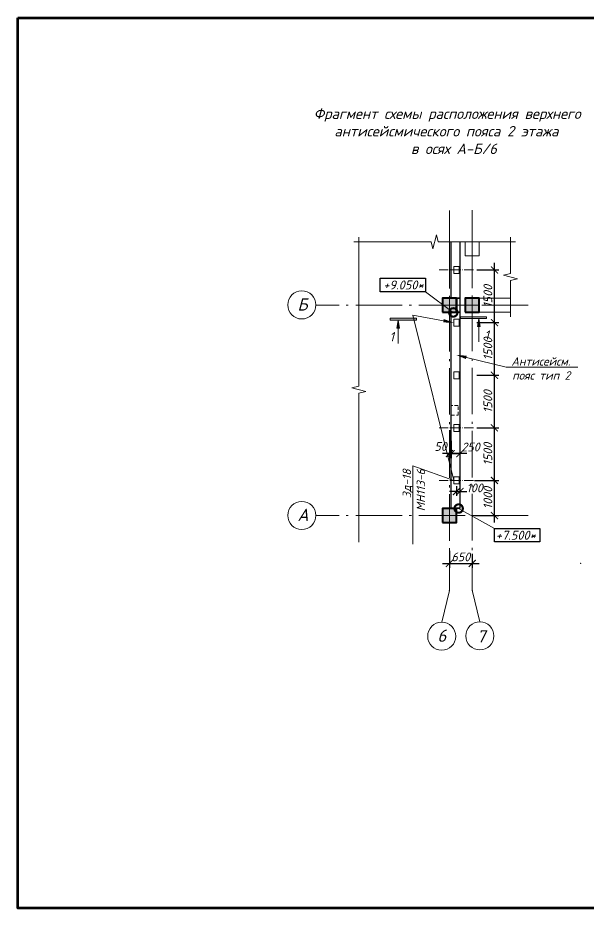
# Model space of a CAD drawing. Header units: millimetres. Extents: x -36573 to 311597, y -155058 to 0.
# Drawn here: x 206065 to 222329, y -155058 to -129681 of the extents above; entities that cross this region are included whole.
import ezdxf
from ezdxf import colors
from ezdxf.entities.mleader import LeaderData, LeaderLine
from ezdxf.enums import TextEntityAlignment as Align
from ezdxf.math import Vec2, Vec3

# ---------------------------------------------------------------- set-up
doc = ezdxf.new("R2010")
doc.units = ezdxf.units.MM
doc.header["$MEASUREMENT"] = 0
for name, pattern in [('DASHED2', [0.375, 0.25, -0.125]), ('Double Dashed', [1797.222233, 1325, -211.666656, 63.333344, -197.222233]), ('штриховаяX2', [38.1, 25.4, -12.7])]:
    doc.linetypes.add(name, pattern=pattern)
doc.layers.get('0').update_dxf_attribs({"lineweight": 5})
for name, color, linetype, lineweight in [('#Бетон', 10, 'Continuous', 15), ('#Выноски', 7, 'Continuous', 15), ('#размеры', 7, 'Continuous', 5), ('0_Ном._пера__99', 7, 'Continuous', 40), ('колонны_Ном._пера__94', 252, 'Continuous', 13), ('колонны_Ном._пера__99', 7, 'Continuous', 40), ('оси_Ном._пера__96', 7, 'Continuous', 5), ('оси_Ном._пера__97', 7, 'Continuous', 20), ('текст_Ном._пера__1', 7, 'Continuous', 0), ('чертеж_Ном._пера__96', 7, 'Continuous', 13), ('Штриховка', 7, 'Continuous', 9)]:
    doc.layers.add(name, color=color, linetype=linetype, lineweight=lineweight)
for name, color, linetype in [('#стены наруж', 7, 'Continuous'), ('колонны', 7, 'Continuous'), ('текст', 7, 'Continuous')]:
    doc.layers.add(name, color=color, linetype=linetype)
doc.styles.add('STEP PR', font='isocpeui.ttf')
doc.dimstyles.new('SPDS', dxfattribs={"dimscale": 10, "dimtxt": 2.5, "dimasz": 2, "dimexe": 1.25, "dimexo": 0.625, "dimtad": 1, "dimdec": 0, "dimrnd": 0.001, "dimtxsty": 'STEP PR', "dimblk": 'ARCHTICK', "dimcen": 2.5, "dimdle": 2, "dimclrd": 256, "dimclre": 256, "dimclrt": 7, "dimadec": 0, "dimazin": 2, "dimtfac": 0.75, "dimtdec": 0, "dimtmove": 1, "dimatfit": 3, "dimfxl": 1, "dimtolj": 1, "dimarcsym": 1})

# ---------------------------------------------------------------- blocks, each defined once
blk = doc.blocks.new('_DotSmall')
at = {"color": 0, "linetype": 'ByBlock', "const_width": 0.5}
blk.add_lwpolyline([(-0.0625, 0, 1), (0.0625, 0, 1)], format="xyb", close=True, dxfattribs=at)
blk = doc.blocks.new('_ArchTick')
at = {"color": 0, "linetype": 'ByBlock', "const_width": 0.15}
blk.add_lwpolyline([(-0.5, -0.5), (0.5, 0.5)], dxfattribs=at)
blk = doc.blocks.new('*D3648')
at = {"layer": '#размеры', "lineweight": -2, "transparency": 16777216}
for p, q in [((219084, -142868), (219780, -142868)), ((219655, -144068), (219655, -142668)), ((219084, -143868), (219780, -143868))]:
    blk.add_line(p, q, dxfattribs=at)
at = {"layer": 'Defpoints', "color": 0, "transparency": 16777216}
for p in [(219021, -142868), (219655, -142868), (219021, -143868)]:
    blk.add_point(p, dxfattribs=at)
at = {"layer": '#размеры', "lineweight": -2, "transparency": 16777216, "xscale": 200, "yscale": 200, "zscale": 200}
for p, rotation in [((219655, -142868), 90), ((219655, -143868), 270)]:
    blk.add_blockref('_ArchTick', p, dxfattribs=dict(at, rotation=rotation))
at = {"layer": '#размеры', "color": 7, "transparency": 16777216, "insert": (219468, -143368), "char_height": 250, "attachment_point": 5, "rotation": 90, "style": 'STEP PR'}
blk.add_mtext('\\A1;1000', dxfattribs=at)
blk = doc.blocks.new('*D3649')
at = {"layer": '#размеры', "lineweight": -2, "transparency": 16777216}
for p, q in [((219655, -143068), (219655, -141168)), ((219157, -141368), (219780, -141368)), ((219084, -142868), (219780, -142868))]:
    blk.add_line(p, q, dxfattribs=at)
at = {"layer": 'Defpoints', "color": 0, "transparency": 16777216}
for p in [(219095, -141368), (219655, -141368), (219021, -142868)]:
    blk.add_point(p, dxfattribs=at)
at = {"layer": '#размеры', "lineweight": -2, "transparency": 16777216, "xscale": 200, "yscale": 200, "zscale": 200}
for p, rotation in [((219655, -141368), 90), ((219655, -142868), 270)]:
    blk.add_blockref('_ArchTick', p, dxfattribs=dict(at, rotation=rotation))
at = {"layer": '#размеры', "color": 7, "transparency": 16777216, "insert": (219468, -142118), "char_height": 250, "attachment_point": 5, "rotation": 90, "style": 'STEP PR'}
blk.add_mtext('\\A1;1500', dxfattribs=at)
blk = doc.blocks.new('*D3650')
at = {"layer": '#размеры', "lineweight": -2, "transparency": 16777216}
for p, q in [((219655, -141568), (219655, -139668)), ((219157, -139868), (219780, -139868)), ((219157, -141368), (219780, -141368))]:
    blk.add_line(p, q, dxfattribs=at)
at = {"layer": 'Defpoints', "color": 0, "transparency": 16777216}
for p in [(219095, -139868), (219655, -139868), (219095, -141368)]:
    blk.add_point(p, dxfattribs=at)
at = {"layer": '#размеры', "lineweight": -2, "transparency": 16777216, "xscale": 200, "yscale": 200, "zscale": 200}
for p, rotation in [((219655, -139868), 90), ((219655, -141368), 270)]:
    blk.add_blockref('_ArchTick', p, dxfattribs=dict(at, rotation=rotation))
at = {"layer": '#размеры', "color": 7, "transparency": 16777216, "insert": (219468, -140618), "char_height": 250, "attachment_point": 5, "rotation": 90, "style": 'STEP PR'}
blk.add_mtext('\\A1;1500', dxfattribs=at)
blk = doc.blocks.new('*D3623')
at = {"layer": '#размеры', "lineweight": -2, "transparency": 16777216}
for p, q in [((219655, -140068), (219655, -138168)), ((219157, -138368), (219780, -138368)), ((219157, -139868), (219780, -139868))]:
    blk.add_line(p, q, dxfattribs=at)
at = {"layer": 'Defpoints', "color": 0, "transparency": 16777216}
for p in [(219095, -138368), (219655, -138368), (219095, -139868)]:
    blk.add_point(p, dxfattribs=at)
at = {"layer": '#размеры', "lineweight": -2, "transparency": 16777216, "xscale": 200, "yscale": 200, "zscale": 200}
for p, rotation in [((219655, -138368), 90), ((219655, -139868), 270)]:
    blk.add_blockref('_ArchTick', p, dxfattribs=dict(at, rotation=rotation))
at = {"layer": '#размеры', "color": 7, "transparency": 16777216, "insert": (219468, -139118), "char_height": 250, "attachment_point": 5, "rotation": 90, "style": 'STEP PR'}
blk.add_mtext('\\A1;1500', dxfattribs=at)
blk = doc.blocks.new('*D3624')
at = {"layer": '#размеры', "lineweight": -2, "transparency": 16777216}
for p, q in [((219655, -138568), (219655, -136668)), ((219157, -136868), (219780, -136868)), ((219157, -138368), (219780, -138368))]:
    blk.add_line(p, q, dxfattribs=at)
at = {"layer": 'Defpoints', "color": 0, "transparency": 16777216}
for p in [(219095, -136868), (219655, -136868), (219095, -138368)]:
    blk.add_point(p, dxfattribs=at)
at = {"layer": '#размеры', "lineweight": -2, "transparency": 16777216, "xscale": 200, "yscale": 200, "zscale": 200}
for p, rotation in [((219655, -136868), 90), ((219655, -138368), 270)]:
    blk.add_blockref('_ArchTick', p, dxfattribs=dict(at, rotation=rotation))
at = {"layer": '#размеры', "color": 7, "transparency": 16777216, "insert": (219468, -137618), "char_height": 250, "attachment_point": 5, "rotation": 90, "style": 'STEP PR'}
blk.add_mtext('\\A1;1500', dxfattribs=at)
blk = doc.blocks.new('Колонна_15_1', base_point=(22379, 71856))
at = {"layer": 'колонны_Ном._пера__94', "linetype": 'Continuous', "true_color": 0x919191}
blk.add_hatch(color=252, dxfattribs=at).paths.add_polyline_path([(22179, 71647), (22579, 71647), (22579, 72047), (22179, 72047)])
at = {"layer": 'колонны_Ном._пера__94', "linetype": 'Continuous', "true_color": 0x7d7d7d}
blk.add_hatch(color=8, dxfattribs=at).paths.add_polyline_path([(22179, 71647), (22579, 71647), (22579, 72047), (22179, 72047)])
at = {"layer": 'колонны_Ном._пера__99', "linetype": 'Continuous', "flags": 128}
blk.add_lwpolyline([(22179, 71647), (22579, 71647), (22579, 72047), (22179, 72047)], close=True, dxfattribs=at)
at = {"layer": 'колонны_Ном._пера__99', "color": 8, "linetype": 'Continuous', "true_color": 0x737373, "flags": 128}
blk.add_lwpolyline([(22179, 71647), (22579, 71647), (22579, 72047), (22179, 72047)], close=True, dxfattribs=at)
at = {"layer": 'оси_Ном._пера__96', "color": 253, "lineweight": 5, "true_color": 0x9c9c9c}
for points in [[(22179, 71847), (22579, 71847)], [(22179, 71847), (22579, 71847)], [(22379, 72047), (22379, 71647)], [(22379, 72047), (22379, 71647)]]:
    blk.add_lwpolyline(points, dxfattribs=at)
blk = doc.blocks.new('*D3625')
at = {"layer": '#размеры', "lineweight": -2, "transparency": 16777216}
for p, q in [((218371, -144877), (218371, -145358)), ((219021, -144956), (219021, -145358)), ((218171, -145233), (219221, -145233))]:
    blk.add_line(p, q, dxfattribs=at)
at = {"layer": 'Defpoints', "color": 0, "transparency": 16777216}
for p in [(218371, -144815), (219021, -144893), (219021, -145233)]:
    blk.add_point(p, dxfattribs=at)
at = {"layer": '#размеры', "lineweight": -2, "transparency": 16777216, "xscale": 200, "yscale": 200, "zscale": 200, "rotation": 180}
blk.add_blockref('_ArchTick', (218371, -145233), dxfattribs=at)
at = {"layer": '#размеры', "lineweight": -2, "transparency": 16777216, "xscale": 200, "yscale": 200, "zscale": 200}
blk.add_blockref('_ArchTick', (219021, -145233), dxfattribs=at)
at = {"layer": '#размеры', "color": 7, "transparency": 16777216, "insert": (218696, -145046), "char_height": 250, "attachment_point": 5, "style": 'STEP PR'}
blk.add_mtext('\\A1;650', dxfattribs=at)
blk = doc.blocks.new('*D3626')
at = {"layer": '#размеры', "lineweight": -2, "transparency": 16777216}
for p, q in [((218421, -141737), (218421, -142227)), ((218671, -141737), (218671, -142227)), ((218871, -142102), (218221, -142102))]:
    blk.add_line(p, q, dxfattribs=at)
at = {"layer": 'Defpoints', "color": 0, "transparency": 16777216}
for p in [(218421, -141674), (218671, -141674), (218421, -142102)]:
    blk.add_point(p, dxfattribs=at)
at = {"layer": '#размеры', "lineweight": -2, "transparency": 16777216, "xscale": 200, "yscale": 200, "zscale": 200, "rotation": 180}
blk.add_blockref('_ArchTick', (218421, -142102), dxfattribs=at)
at = {"layer": '#размеры', "lineweight": -2, "transparency": 16777216, "xscale": 200, "yscale": 200, "zscale": 200}
blk.add_blockref('_ArchTick', (218671, -142102), dxfattribs=at)
at = {"layer": '#размеры', "color": 7, "transparency": 16777216, "insert": (218974, -141914), "char_height": 250, "attachment_point": 5, "style": 'STEP PR'}
blk.add_mtext('\\A1;250', dxfattribs=at)
blk = doc.blocks.new('*U1129')
at = {"color": 0, "linetype": 'ByBlock', "lineweight": -2}
for p, q in [((26.56, 0), (26.87, 1.25)), ((26.87, 1.25), (27.5, -1.25)), ((26.56, 0), (0, 0)), ((27.5, -1.25), (27.81, 0)), ((54.37, 0), (27.81, 0))]:
    blk.add_line(p, q, dxfattribs=at)
blk = doc.blocks.new('*U1131')
at = {"color": 0, "linetype": 'ByBlock', "lineweight": -2}
for p, q in [((6.5, 0), (6.81, 1.25)), ((6.81, 1.25), (7.43, -1.25)), ((6.5, 0), (0, 0)), ((7.43, -1.25), (7.75, 0)), ((14.24, 0), (7.75, 0))]:
    blk.add_line(p, q, dxfattribs=at)
blk = doc.blocks.new('*U1128')
at = {"color": 0, "linetype": 'ByBlock', "lineweight": -2}
for p, q in [((13.76, 0), (14.07, 1.25)), ((14.07, 1.25), (14.7, -1.25)), ((13.76, 0), (0, 0)), ((14.7, -1.25), (15.01, 0)), ((28.77, 0), (15.01, 0))]:
    blk.add_line(p, q, dxfattribs=at)
blk = doc.blocks.new('*D3651')
at = {"layer": '#размеры', "lineweight": -2, "transparency": 16777216}
for p, q in [((218371, -141430), (218371, -142227)), ((218421, -141737), (218421, -142227)), ((218371, -142102), (218171, -142102)), ((218421, -142102), (218371, -142102)), ((218421, -142102), (218621, -142102))]:
    blk.add_line(p, q, dxfattribs=at)
at = {"layer": 'Defpoints', "color": 0, "transparency": 16777216}
for p in [(218371, -141368), (218421, -141674), (218371, -142102)]:
    blk.add_point(p, dxfattribs=at)
at = {"layer": '#размеры', "lineweight": -2, "transparency": 16777216, "xscale": 200, "yscale": 200, "zscale": 200}
blk.add_blockref('_ArchTick', (218371, -142102), dxfattribs=at)
at = {"layer": '#размеры', "lineweight": -2, "transparency": 16777216, "xscale": 200, "yscale": 200, "zscale": 200, "rotation": 180}
blk.add_blockref('_ArchTick', (218421, -142102), dxfattribs=at)
at = {"layer": '#размеры', "color": 7, "transparency": 16777216, "insert": (218120, -141899), "char_height": 250, "attachment_point": 5, "style": 'STEP PR'}
blk.add_mtext('\\A1;50', dxfattribs=at)
blk = doc.blocks.new('*D3652')
at = {"layer": '#размеры', "lineweight": -2, "transparency": 16777216}
for p, q in [((218571, -143030), (218571, -143308)), ((218671, -143030), (218671, -143308)), ((218571, -143183), (218371, -143183)), ((218571, -143183), (218671, -143183)), ((218671, -143183), (218871, -143183))]:
    blk.add_line(p, q, dxfattribs=at)
at = {"layer": 'Defpoints', "color": 0, "transparency": 16777216}
for p in [(218571, -142968), (218671, -142968), (218671, -143183)]:
    blk.add_point(p, dxfattribs=at)
at = {"layer": '#размеры', "lineweight": -2, "transparency": 16777216, "xscale": 200, "yscale": 200, "zscale": 200}
blk.add_blockref('_ArchTick', (218571, -143183), dxfattribs=at)
at = {"layer": '#размеры', "lineweight": -2, "transparency": 16777216, "xscale": 200, "yscale": 200, "zscale": 200, "rotation": 180}
blk.add_blockref('_ArchTick', (218671, -143183), dxfattribs=at)
at = {"layer": '#размеры', "color": 7, "transparency": 16777216, "insert": (219090, -143079), "char_height": 250, "attachment_point": 5, "style": 'STEP PR'}
blk.add_mtext('\\A1;100', dxfattribs=at)
blk = doc.blocks.new('*U393')
at = {"ltscale": 100}
h = blk.add_hatch(color=256, dxfattribs=at)
h.dxf.hatch_style = 1
h.paths.add_polyline_path([(665, 770), (665, 700), (1665, 700), (1665, 770)])
h = blk.add_hatch(color=256, dxfattribs=at)
h.dxf.hatch_style = 1
h.paths.add_polyline_path([(1415, 400), (1365, 400), (1315, 400), (1365, 700)])
at = {"linetype": 'Continuous', "ltscale": 100}
for p, q in [((665, 770), (1665, 770)), ((1665, 700), (665, 700)), ((1365, 700), (1315, 400)), ((1365, 700), (1415, 400)), ((1665, 770), (1665, 700)), ((1315, 400), (1365, 400)), ((1415, 400), (1365, 400))]:
    blk.add_line(p, q, dxfattribs=at)
blk.add_lwpolyline([(665, 770), (665, 700)], dxfattribs=at)
at = {"linetype": 'Continuous', "ltscale": 100, "extrusion": (1, 1e-16, 0), "elevation": 1365}
blk.add_lwpolyline([(-190, 0), (400, 0)], dxfattribs=at)
at = {"ltscale": 100, "style": 'STEP PR'}
blk.add_attdef('Nh', text='', height=350, dxfattribs=at).set_placement((1799, -102), align=Align.RIGHT)
blk = doc.blocks.new('*U3586')
at = {"ltscale": 100}
h = blk.add_hatch(color=256, dxfattribs=at)
h.dxf.hatch_style = 1
h.paths.add_polyline_path([(-335, 770), (-335, 700), (665, 700), (665, 770)])
h = blk.add_hatch(color=256, dxfattribs=at)
h.dxf.hatch_style = 1
h.paths.add_polyline_path([(-85, 400), (-35, 400), (15, 400), (-35, 700)])
at = {"linetype": 'Continuous', "ltscale": 100}
for p, q in [((-335, 770), (-335, 700)), ((665, 770), (-335, 770)), ((-335, 700), (665, 700)), ((-35, 700), (-85, 400)), ((-35, 700), (15, 400)), ((-85, 400), (-35, 400)), ((15, 400), (-35, 400))]:
    blk.add_line(p, q, dxfattribs=at)
blk.add_lwpolyline([(665, 770), (665, 700)], dxfattribs=at)
at = {"linetype": 'Continuous', "ltscale": 100, "extrusion": (-1, 1e-16, 0), "elevation": 35}
blk.add_lwpolyline([(190, 0), (-400, 0)], dxfattribs=at)
at = {"ltscale": 100, "style": 'STEP PR'}
blk.add_attdef('Nh', text='', height=350, dxfattribs=at).set_placement((-192, -102), align=Align.RIGHT)

msp = doc.modelspace()

# ---------------------------------------------------------------- linework, layer by layer
at = {"layer": '#Бетон'}
for points in [[(218495.78295, -136767.66109), (218495.78295, -136967.66109), (218645.78295, -136967.66109), (218645.78295, -136767.66109)], [(218496.07526, -138267.66095), (218496.07526, -138467.66095), (218646.07526, -138467.66095), (218646.07526, -138267.66095)], [(218496.07526, -139767.66095), (218496.07526, -139967.66095), (218646.07526, -139967.66095), (218646.07526, -139767.66095)], [(218496.07526, -141267.66095), (218496.07526, -141467.66095), (218646.07526, -141467.66095), (218646.07526, -141267.66095)], [(218496.07526, -142767.66095), (218496.07526, -142967.66095), (218646.07526, -142967.66095), (218646.07526, -142767.66095)]]:
    msp.add_lwpolyline(points, close=True, dxfattribs=at)
at = {"layer": '#Бетон', "linetype": 'DASHED2', "ltscale": 400}
msp.add_lwpolyline([(218621.07526, -141007.66103), (218621.07526, -140727.66103), (218421.07526, -140727.66103), (218421.07526, -141007.66103)], close=True, dxfattribs=at)
at = {"layer": '#стены наруж', "lineweight": 30}
for points in [[(218670.76634, -136069.08693), (218670.78252, -137667.66086), (218420.78252, -137667.66109), (218420.78264, -136069.08693)], [(218671.07526, -138067.66095), (218671.07526, -143667.66095), (218271.07526, -143667.66095)], [(218421.07526, -143667.66095), (218421.07526, -138067.66095), (218671.07526, -138067.66095)], [(218570.78295, -143647.66095), (218671.07526, -143647.66095)]]:
    msp.add_lwpolyline(points, dxfattribs=at)
msp.add_lwpolyline([(218591.0787, -137667.66095), (218671.07526, -137667.66095), (218671.07526, -138067.66095), (218591.0787, -138067.66095)], close=True, dxfattribs=at)
at = {"layer": 'Defpoints', "color": 8, "linetype": 'штриховаяX2', "lineweight": 5, "ltscale": 5, "true_color": 0x737373, "const_width": 0.5}
msp.add_lwpolyline([(215790.22704, -143667.66095), (218170.78295, -143667.66095), (218170.78295, -144067.66095), (215790.22704, -144067.66095)], dxfattribs=at)
at = {"layer": 'оси_Ном._пера__96', "linetype": 'Double Dashed'}
for p, q in [((218371.07526, -136071.96466), (218371.07526, -135171.96666)), ((219021.07526, -136062.23375), (219021.07526, -135162.23575)), ((218371.07526, -136071.96466), (218371.07526, -146006.55408)), ((219021.07526, -136062.23375), (219021.07526, -145996.82317)), ((220620.24625, -137867.66095), (214563.49249, -137867.66095)), ((220620.24625, -143867.66095), (214563.49249, -143867.66095)), ((218371.07526, -146006.55408), (218152.40224, -146906.55208)), ((219021.07526, -145996.82317), (219239.74829, -146896.82117))]:
    msp.add_line(p, q, dxfattribs=at)
at = {"layer": 'оси_Ном._пера__96', "linetype": 'Double Dashed', "ltscale": 0.2}
for points in [[(218074.89419, -136867.66109), (219094.41835, -136867.66109)], [(218075.18651, -141367.66095), (219094.71066, -141367.66095)], [(218075.18651, -142867.66095), (219094.71066, -142867.66095)]]:
    msp.add_lwpolyline(points, dxfattribs=at)
at = {"layer": 'оси_Ном._пера__96', "linetype": 'Double Dashed'}
for p in [(222117.0231, -145229.57797), (222117.0231, -145229.57797), (218371.07526, -146006.55408), (218371.07526, -146006.55408), (219021.07526, -145996.82317), (219021.07526, -145996.82317)]:
    msp.add_point(p, dxfattribs=at)
at = {"layer": 'оси_Ном._пера__97', "linetype": 'Continuous'}
for centre in [(214163.51151, -137863.76023), (214163.51151, -143863.76023), (218152.40224, -147306.55208), (219239.74829, -147296.82117)]:
    msp.add_ellipse(centre, major_axis=(282.84271, 282.84271), ratio=1, start_param=3.926990817, end_param=10.2101761242, dxfattribs=at)
at = {"layer": 'текст'}
for points in [[(216394.72855, -137103.15384), (217690.33573, -137103.15384), (217690.33573, -137487.15384), (216394.72855, -137487.15384), (216394.72855, -137103.15384)], [(219656.25774, -144236.05753), (220946.04638, -144236.05753), (220946.04638, -144620.05753), (219656.25774, -144620.05753), (219656.25774, -144236.05753)]]:
    msp.add_lwpolyline(points, dxfattribs=at)
at = {"layer": 'чертеж_Ном._пера__96'}
for points in [[(219221.04752, -136069.08693), (219221.07526, -136467.64667), (218821.07526, -136467.64667), (218821.04752, -136069.08693)], [(220112.99165, -138067.66095), (219221.36521, -138067.66095), (219221.36521, -137667.66095), (220112.99165, -137667.66095)]]:
    msp.add_lwpolyline(points, dxfattribs=at)
at = {"layer": 'Штриховка', "color": 3, "lineweight": 53}
msp.add_lwpolyline([(206065.44188, -129680.57862), (259580.35328, -129680.57862), (259580.35328, -155057.85546), (206065.44188, -155057.85546)], close=True, dxfattribs=at)

# ---------------------------------------------------------------- block references
at = {"layer": '#Выноски', "xscale": 0.75, "yscale": 0.75, "zscale": 0.75}
msp.add_blockref('*U3586', (216937.82495, -138823.49942), dxfattribs=at).add_auto_attribs({'Nh': '1'})
at = {"layer": '#Выноски'}
ref = msp.add_blockref('*U393', (218184.22829, -138777.1984), dxfattribs=dict(at, xscale=0.75, yscale=0.75, zscale=0.75))
ref.add_attrib('Nh', '1', dxfattribs={"layer": '0', "ltscale": 100, "height": 262.5, "style": 'STEP PR'}).set_placement((219500.43778, -138853.574), align=Align.RIGHT)
at = {"xscale": -160, "yscale": 160, "zscale": 160}
for name, p, rotation in [('*U1129', (215790.22704, -144627.66095), 270), ('*U1128', (215650.22704, -136069.08693), 180), ('*U1131', (220112.99165, -138207.66095), 270)]:
    msp.add_blockref(name, p, dxfattribs=dict(at, rotation=rotation))
at = {"layer": 'колонны'}
for p in [(218370.78295, -137858.72163), (219021.36521, -137858.72163), (218370.78295, -143858.72163)]:
    msp.add_blockref('Колонна_15_1', p, dxfattribs=at)

# ---------------------------------------------------------------- texts
at = {"layer": '0_Ном._пера__99', "linetype": 'Continuous', "insert": (214084.35495, -132913.02958), "char_height": 300, "width": 8821.2503679, "attachment_point": 4, "style": 'STEP PR'}
msp.add_mtext('\\pi418.92;Фрагмент схемы расположения верхнего \\P\\pi1004.8;антисейсмического пояса 2 этажа\\P\\pi2999.4; в осях A-Б/6', dxfattribs=at)
at = {"layer": 'текст', "style": 'STEP PR'}
for s, p in [('+9.050*', (217059.44427, -137295.15384)), ('+7.500*', (220262.38304, -144428.05753))]:
    msp.add_text(s, height=256, dxfattribs=at).set_placement(p, align=Align.MIDDLE_CENTER)
at = {"layer": 'текст_Ном._пера__1', "linetype": 'Continuous', "char_height": 350, "attachment_point": 7, "style": 'STEP PR'}
for s, insert in [('\\A1;Б', (214038.63342, -138023.69825)), ('\\A1;A', (214038.63342, -144023.69825)), ('\\A1;6', (218027.52415, -147466.4901)), ('\\A1;7', (219152.85629, -147486.42094))]:
    msp.add_mtext(s, dxfattribs=dict(at, insert=insert))

# ---------------------------------------------------------------- dimensions: what is measured, and where the dimension line sits
at = {"layer": '#размеры'}
for base, p1, p2, picture, middle in [((219655.00308, -136867.66095), (219094.71066, -138367.66095), (219094.71066, -136867.66095), '*D3624', (219467.50308, -137617.66095)), ((219655.00308, -138367.66095), (219094.71066, -139867.66095), (219094.71066, -138367.66095), '*D3623', (219467.50308, -139117.66095)), ((219655.00308, -139867.66095), (219094.71066, -141367.66095), (219094.71066, -139867.66095), '*D3650', (219467.50308, -140617.66095)), ((219655.00308, -141367.66095), (219021.07526, -142867.66095), (219094.71066, -141367.66095), '*D3649', (219467.50308, -142117.66095)), ((219655.00308, -142867.66095), (219021.07526, -143867.66095), (219021.07526, -142867.66095), '*D3648', (219467.50308, -143367.66095))]:
    dim = msp.add_linear_dim(base=base, p1=p1, p2=p2, angle=90, dimstyle='SPDS', override={"dimscale": 100, "dimtxsty": 'STEP PR'}, dxfattribs=at)
    dim.commit()
    dim.dimension.update_dxf_attribs({"geometry": picture, "text_midpoint": middle})
for base, p1, p2, override, picture, middle in [((218371.07526, -142101.93346), (218421.07526, -141674.39493), (218371.07526, -141367.66095), {"dimscale": 100}, '*D3651', (218120.35109, -142086.41302)), ((218421.07526, -142101.93346), (218671.07526, -141674.39493), (218421.07526, -141674.39493), {"dimscale": 100}, '*D3626', (218973.80757, -142101.93346)), ((218671.07526, -143182.65111), (218571.07526, -142967.66095), (218671.07526, -142967.66095), {"dimscale": 100}, '*D3652', (219090.12513, -143266.65625)), ((219021.07526, -145233.44799), (218371.07526, -144814.79922), (219021.07526, -144893.15938), {"dimscale": 100, "dimtxsty": 'STEP PR'}, '*D3625', (218696.07526, -145233.44799))]:
    dim = msp.add_linear_dim(base=base, p1=p1, p2=p2, dimstyle='SPDS', override=override, dxfattribs=at)
    dim.commit()
    dim.dimension.update_dxf_attribs({"geometry": picture, "text_midpoint": middle, "dimtype": 160})

# ---------------------------------------------------------------- leaders
at = {"layer": '#Выноски'}
ml = msp.add_multileader_mtext('Standard', dxfattribs=at)
ml.set_content('\\A1; ', color=256, style='STEP PR')
ml.set_leader_properties(color=256, linetype='ByLayer', lineweight=-1)
ml.set_arrow_properties(name='DOTSMALL')
ml.build(insert=Vec2(0, 0))
ml.multileader.update_dxf_attribs({"text_left_attachment_type": 6, "text_right_attachment_type": 6, "dogleg_length": 0, "arrow_head_size": 480, "scale": 0.8})
ctx = ml.context
ctx.base_point, ctx.scale, ctx.char_height, ctx.arrow_head_size, ctx.landing_gap_size, ctx.plane_origin = Vec3(216992.15392, -137487.15384), 0.8, 480, 480, 200, Vec3(275742.52529, -187700.19645)
ctx.left_attachment, ctx.right_attachment, ctx.text_align_type = 6, 6, 1
notes = []
notes.append((ctx, [(1, (1, 1, 0), (217690.33573, -137487.15384), (-1, 0), 0, [(1, [(218482.27509, -138077.21004)], 0, [])])]))
ctx.mtext.insert, ctx.mtext.rotation, ctx.mtext.width, ctx.mtext.defined_height, ctx.mtext.alignment, ctx.mtext.flow_direction = Vec3(217341.24482, -137007.15384), 6.2831853072, 1386.8814153, 464.75636, 2, 5
ml = msp.add_multileader_mtext('Standard', dxfattribs=at)
ml.set_content('\\A1;Зд-18\\PМН113-6\\~\\~  ', color=256, style='STEP PR')
ml.set_leader_properties(color=256, linetype='ByLayer', lineweight=-1)
ml.build(insert=Vec2(0, 0))
ml.multileader.update_dxf_attribs({"text_left_attachment_type": 6, "text_right_attachment_type": 6, "dogleg_length": 0, "arrow_head_size": 300})
ctx = ml.context
ctx.base_point, ctx.char_height, ctx.arrow_head_size, ctx.landing_gap_size, ctx.plane_origin, ctx.plane_x_axis, ctx.plane_y_axis = Vec3(217325.64482, -143998.67281), 240, 300, 100, Vec3(229858.64069, -137129.93988), Vec3(0, 1), Vec3(-1, 0)
ctx.left_attachment, ctx.right_attachment, ctx.text_align_type = 6, 6, 2
notes.append((ctx, [(1, (1, 1, 0), (217325.64482, -142449.21827), (0, -1), 0, [(0, [(218496.07526, -138367.66095), (217325.64482, -138159.30423), (218496.07526, -142867.66095)], 0, [])])]))
ctx.mtext.insert, ctx.mtext.text_direction, ctx.mtext.rotation, ctx.mtext.defined_height, ctx.mtext.alignment, ctx.mtext.flow_direction = Vec3(217037.64482, -142549.21827), Vec3(0, 1), 1.5707963268, 401.71877, 3, 5
ml = msp.add_multileader_mtext('Standard', dxfattribs=at)
ml.set_content('Антисейсм.\\Pпояс{\\A1; тип 2     } ', color=256, style='STEP PR')
ml.set_leader_properties(color=256, linetype='ByLayer', lineweight=-1)
ml.build(insert=Vec2(0, 0))
ml.multileader.update_dxf_attribs({"text_left_attachment_type": 6, "text_right_attachment_type": 6, "dogleg_length": 0, "arrow_head_size": 300})
ctx = ml.context
ctx.base_point, ctx.char_height, ctx.arrow_head_size, ctx.landing_gap_size, ctx.plane_origin = Vec3(219990.38452, -139641.42475), 240, 300, 100, Vec3(226890.46901, -152430.11339)
ctx.left_attachment, ctx.right_attachment, ctx.text_align_type = 6, 6, 2
notes.append((ctx, [(0, (1, 1, 0), (219990.38452, -139641.42475), (1, 0), 0, [(0, [(218563.22654, -139288.15111)], 0, [])])]))
ctx.mtext.insert, ctx.mtext.rotation, ctx.mtext.width, ctx.mtext.defined_height, ctx.mtext.alignment, ctx.mtext.flow_direction = Vec3(221818.56634, -139353.42475), 6.2831853072, 1927.2447237, 130.94404, 3, 5
ml = msp.add_multileader_mtext('Standard', dxfattribs=at)
ml.set_content('\\A1; ', color=256, style='STEP PR')
ml.set_leader_properties(color=256, linetype='ByLayer', lineweight=-1)
ml.set_arrow_properties(name='DOTSMALL')
ml.build(insert=Vec2(0, 0))
ml.multileader.update_dxf_attribs({"text_left_attachment_type": 6, "text_right_attachment_type": 6, "dogleg_length": 0, "arrow_head_size": 480, "scale": 0.8})
ctx = ml.context
ctx.base_point, ctx.scale, ctx.char_height, ctx.arrow_head_size, ctx.landing_gap_size, ctx.plane_origin = Vec3(219656.25774, -144236.05753), 0.8, 480, 480, 200, Vec3(275985.52881, -191917.99999)
ctx.left_attachment, ctx.right_attachment, ctx.text_align_type = 6, 6, 1
notes.append((ctx, [(0, (1, 1, 0), (219656.25774, -144236.05753), (1, 0), 0, [(1, [(218635.19381, -143667.66095)], 0, [])])]))
ctx.mtext.insert, ctx.mtext.rotation, ctx.mtext.width, ctx.mtext.defined_height, ctx.mtext.alignment, ctx.mtext.flow_direction = Vec3(220005.34865, -143756.05753), 6.2831853072, 1386.8814153, 464.75636, 2, 5
for ctx, leaders in notes:
    for number, flags, end, landing, length, lines in leaders:
        leader = LeaderData()
        leader.index, (leader.has_last_leader_line, leader.has_dogleg_vector, leader.attachment_direction) = number, flags
        leader.last_leader_point, leader.dogleg_vector, leader.dogleg_length = Vec3(end), Vec3(landing), length
        for number, points, colour, breaks in lines:
            line = LeaderLine()
            line.index, line.vertices, line.color, line.breaks = number, Vec3.list(points), colors.encode_raw_color(colour), breaks
            leader.lines.append(line)
        ctx.leaders.append(leader)

doc.saveas('drawing.dxf')
